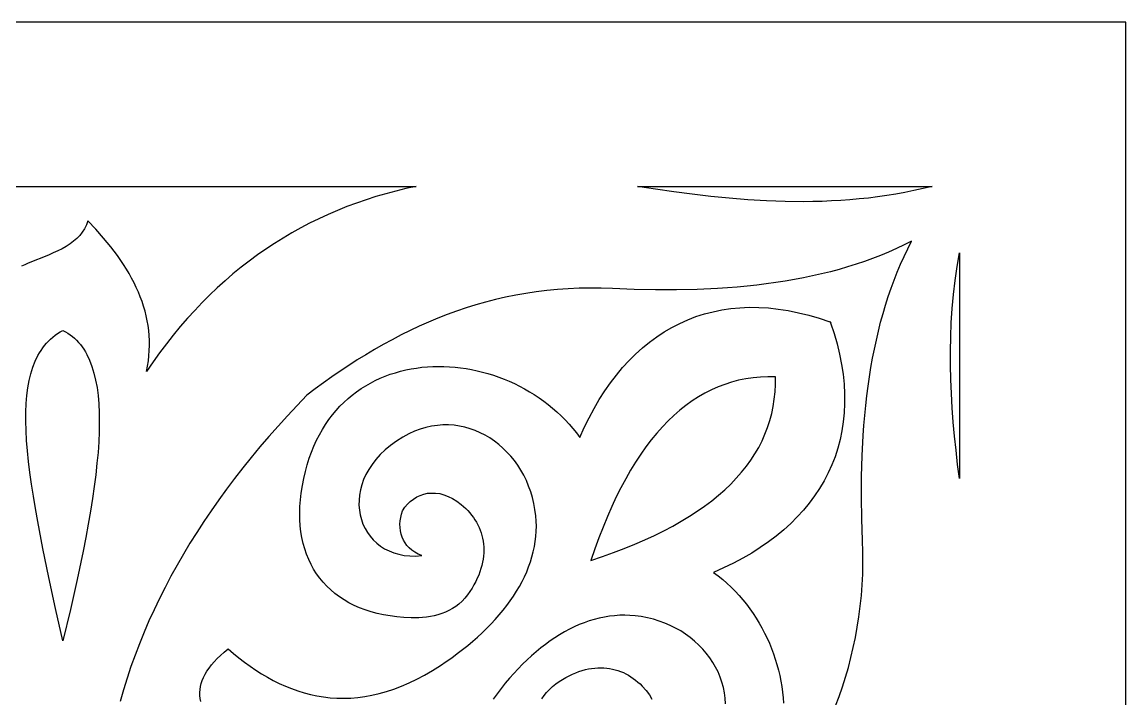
# Model space of a CAD drawing. Extents: x 38.7 to 88.7, y -52.9 to -2.9.
# Drawn here: x 71.81 to 88.68, y -13.24 to -2.91 of the extents above; entities that cross this region are included whole.
import ezdxf

# ---------------------------------------------------------------- set-up
doc = ezdxf.new("R2010")
doc.units = 0
doc.header["$MEASUREMENT"] = 0
doc.layers.add('LAYER_1', color=18, linetype='CONTINUOUS')

msp = doc.modelspace()

# ---------------------------------------------------------------- linework, layer by layer
at = {"layer": 'LAYER_1'}
for points in [[(38.681, -52.906), (88.681, -52.906), (88.681, -2.906), (38.681, -2.906)], [(81.216, -5.415), (85.718, -5.415), (85.58, -5.448), (85.442, -5.479), (85.304, -5.507), (85.165, -5.532), (85.025, -5.555), (84.885, -5.575), (84.745, -5.592), (84.605, -5.607), (84.464, -5.619), (84.323, -5.629), (84.181, -5.637), (84.04, -5.643), (83.898, -5.646), (83.756, -5.648), (83.472, -5.645), (83.188, -5.635), (82.904, -5.619), (82.62, -5.596), (82.337, -5.568), (82.055, -5.535), (81.773, -5.498), (81.494, -5.458)], [(86.136, -6.427), (86.136, -9.873), (86.109, -9.659), (86.085, -9.444), (86.062, -9.228), (86.043, -9.012), (86.027, -8.796), (86.015, -8.579), (86.006, -8.362), (86.001, -8.145), (86, -7.929), (86.004, -7.713), (86.012, -7.497), (86.026, -7.281), (86.045, -7.066), (86.069, -6.852), (86.1, -6.639)], [(72.436, -12.355), (72.325, -11.857), (72.223, -11.387), (72.132, -10.945), (72.052, -10.53), (72.017, -10.333), (71.986, -10.143), (71.958, -9.96), (71.933, -9.783), (71.912, -9.613), (71.896, -9.45), (71.883, -9.293), (71.875, -9.143), (71.871, -8.999), (71.871, -8.862), (71.876, -8.732), (71.886, -8.608), (71.901, -8.49), (71.921, -8.379), (71.947, -8.274), (71.978, -8.176), (72.014, -8.084), (72.056, -7.998), (72.079, -7.957), (72.104, -7.918), (72.13, -7.881), (72.158, -7.845), (72.187, -7.81), (72.218, -7.777), (72.25, -7.746), (72.284, -7.716), (72.32, -7.688), (72.357, -7.661), (72.396, -7.636), (72.436, -7.613), (72.475, -7.633), (72.512, -7.656), (72.548, -7.68), (72.582, -7.706), (72.615, -7.734), (72.646, -7.764), (72.676, -7.796), (72.704, -7.83), (72.731, -7.865), (72.757, -7.902), (72.781, -7.941), (72.804, -7.982), (72.845, -8.069), (72.882, -8.163), (72.912, -8.264), (72.938, -8.372), (72.959, -8.487), (72.975, -8.608), (72.986, -8.737), (72.993, -8.872), (72.994, -9.013), (72.992, -9.161), (72.985, -9.315), (72.974, -9.476), (72.958, -9.643), (72.939, -9.817), (72.916, -9.996), (72.889, -10.182), (72.858, -10.373), (72.824, -10.571), (72.787, -10.774), (72.746, -10.983), (72.654, -11.418), (72.551, -11.876)], [(83.326, -8.321), (83.21, -8.32), (83.095, -8.325), (82.983, -8.336), (82.872, -8.353), (82.763, -8.375), (82.656, -8.403), (82.551, -8.437), (82.448, -8.476), (82.346, -8.521), (82.246, -8.572), (82.148, -8.628), (82.052, -8.69), (81.957, -8.758), (81.865, -8.832), (81.774, -8.911), (81.685, -8.996), (81.597, -9.086), (81.512, -9.182), (81.428, -9.284), (81.347, -9.392), (81.266, -9.505), (81.188, -9.624), (81.112, -9.749), (81.037, -9.879), (80.964, -10.015), (80.893, -10.157), (80.824, -10.304), (80.757, -10.457), (80.691, -10.616), (80.627, -10.78), (80.565, -10.95), (80.505, -11.126), (80.681, -11.067), (80.852, -11.006), (81.016, -10.943), (81.175, -10.878), (81.329, -10.812), (81.476, -10.743), (81.618, -10.673), (81.755, -10.601), (81.885, -10.527), (82.01, -10.452), (82.13, -10.374), (82.243, -10.295), (82.351, -10.214), (82.454, -10.131), (82.551, -10.046), (82.642, -9.959), (82.727, -9.87), (82.807, -9.78), (82.881, -9.688), (82.949, -9.594), (83.012, -9.498), (83.069, -9.4), (83.12, -9.3), (83.165, -9.199), (83.205, -9.096), (83.24, -8.99), (83.268, -8.883), (83.291, -8.775), (83.308, -8.664), (83.32, -8.552), (83.326, -8.437)]]:
    msp.add_lwpolyline(points, close=True, dxfattribs=at)
for points in [[(68.914, -5.415), (77.835, -5.415), (77.679, -5.449), (77.524, -5.486), (77.371, -5.527), (77.22, -5.571), (77.07, -5.618), (76.922, -5.669), (76.776, -5.724), (76.632, -5.782), (76.489, -5.843), (76.348, -5.908), (76.208, -5.977), (76.071, -6.048), (75.935, -6.124), (75.801, -6.203), (75.669, -6.285), (75.539, -6.371), (75.41, -6.461), (75.284, -6.554), (75.159, -6.65), (75.036, -6.751), (74.915, -6.855), (74.797, -6.962), (74.679, -7.073), (74.564, -7.188), (74.451, -7.307), (74.34, -7.429), (74.231, -7.555), (74.124, -7.684), (74.019, -7.817), (73.916, -7.954), (73.815, -8.095), (73.716, -8.239), (73.731, -8.159), (73.744, -8.08), (73.752, -8.001), (73.758, -7.922), (73.761, -7.845), (73.76, -7.768), (73.756, -7.691), (73.749, -7.615), (73.739, -7.54), (73.726, -7.465), (73.71, -7.391), (73.692, -7.318), (73.671, -7.244), (73.647, -7.172), (73.62, -7.1), (73.591, -7.028), (73.559, -6.957), (73.525, -6.886), (73.488, -6.816), (73.449, -6.746), (73.408, -6.677), (73.364, -6.608), (73.271, -6.471), (73.169, -6.336), (73.06, -6.203), (72.943, -6.07), (72.82, -5.939), (72.797, -6.002), (72.768, -6.061), (72.733, -6.115), (72.694, -6.164), (72.649, -6.21), (72.599, -6.253), (72.546, -6.293), (72.488, -6.33), (72.426, -6.366), (72.36, -6.399), (72.291, -6.431), (72.219, -6.463), (71.906, -6.588), (71.854, -6.61), (71.803, -6.634)], [(84.245, -13.347), (84.299, -13.202), (84.349, -13.056), (84.396, -12.908), (84.44, -12.759), (84.479, -12.607), (84.515, -12.454), (84.548, -12.3), (84.576, -12.143), (84.601, -11.985), (84.622, -11.825), (84.638, -11.663), (84.65, -11.499), (84.659, -11.333), (84.662, -11.165), (84.662, -10.995), (84.656, -10.823), (84.645, -10.491), (84.641, -10.164), (84.642, -9.842), (84.651, -9.526), (84.667, -9.216), (84.678, -9.063), (84.691, -8.912), (84.706, -8.762), (84.723, -8.614), (84.741, -8.467), (84.762, -8.322), (84.785, -8.179), (84.81, -8.037), (84.837, -7.898), (84.867, -7.76), (84.898, -7.623), (84.932, -7.489), (84.969, -7.356), (85.007, -7.226), (85.048, -7.097), (85.092, -6.97), (85.137, -6.845), (85.186, -6.722), (85.237, -6.601), (85.29, -6.483), (85.346, -6.366), (85.405, -6.251), (85.29, -6.309), (85.173, -6.365), (85.054, -6.418), (84.933, -6.468), (84.809, -6.515), (84.684, -6.561), (84.557, -6.603), (84.428, -6.644), (84.297, -6.681), (84.165, -6.717), (84.03, -6.75), (83.894, -6.781), (83.756, -6.81), (83.616, -6.836), (83.474, -6.861), (83.331, -6.883), (83.186, -6.903), (83.04, -6.921), (82.892, -6.937), (82.742, -6.951), (82.591, -6.963), (82.438, -6.973), (82.128, -6.987), (81.813, -6.995), (81.492, -6.995), (81.166, -6.988), (80.834, -6.975), (80.662, -6.969), (80.492, -6.967), (80.324, -6.97), (80.158, -6.977), (79.994, -6.989), (79.831, -7.004), (79.671, -7.024), (79.513, -7.048), (79.356, -7.075), (79.201, -7.107), (79.048, -7.142), (78.897, -7.181), (78.747, -7.224), (78.599, -7.27), (78.452, -7.319), (78.308, -7.372), (78.164, -7.428), (78.022, -7.487), (77.882, -7.55), (77.742, -7.615), (77.605, -7.683), (77.468, -7.755), (77.333, -7.828), (77.199, -7.905), (77.066, -7.984), (76.934, -8.065), (76.804, -8.149), (76.675, -8.236), (76.546, -8.324), (76.419, -8.415), (76.292, -8.508), (76.167, -8.602), (76.016, -8.759), (75.869, -8.916), (75.725, -9.074), (75.585, -9.233), (75.449, -9.393), (75.315, -9.553), (75.186, -9.714), (75.06, -9.876), (74.937, -10.039), (74.818, -10.202), (74.703, -10.366), (74.591, -10.531), (74.483, -10.697), (74.379, -10.863), (74.278, -11.03), (74.181, -11.198), (74.087, -11.367), (73.998, -11.537), (73.912, -11.707), (73.83, -11.878), (73.752, -12.05), (73.677, -12.223), (73.607, -12.397), (73.54, -12.571), (73.477, -12.747), (73.418, -12.923), (73.363, -13.1), (73.312, -13.278)], [(74.546, -13.281), (74.537, -13.236), (74.531, -13.19), (74.53, -13.144), (74.533, -13.098), (74.54, -13.051), (74.551, -13.005), (74.566, -12.958), (74.586, -12.911), (74.61, -12.864), (74.638, -12.816), (74.671, -12.768), (74.708, -12.72), (74.75, -12.672), (74.796, -12.624), (74.847, -12.575), (74.902, -12.526), (74.963, -12.477), (75.045, -12.547), (75.128, -12.614), (75.212, -12.679), (75.298, -12.741), (75.385, -12.8), (75.473, -12.855), (75.562, -12.908), (75.652, -12.957), (75.744, -13.003), (75.837, -13.045), (75.931, -13.083), (76.026, -13.117), (76.123, -13.147), (76.221, -13.172), (76.32, -13.193), (76.42, -13.21), (76.522, -13.222), (76.625, -13.229), (76.729, -13.23), (76.835, -13.227), (76.942, -13.219), (77.05, -13.204), (77.16, -13.185), (77.271, -13.159), (77.383, -13.128), (77.496, -13.09), (77.611, -13.046), (77.728, -12.996), (77.845, -12.94), (77.964, -12.876), (78.085, -12.806), (78.206, -12.729), (78.294, -12.67), (78.38, -12.611), (78.463, -12.549), (78.544, -12.487), (78.623, -12.424), (78.7, -12.36), (78.774, -12.295), (78.846, -12.229), (78.915, -12.162), (78.981, -12.094), (79.045, -12.025), (79.106, -11.955), (79.165, -11.885), (79.22, -11.814), (79.273, -11.742), (79.322, -11.67), (79.369, -11.597), (79.412, -11.523), (79.453, -11.449), (79.49, -11.374), (79.524, -11.298), (79.554, -11.223), (79.582, -11.146), (79.605, -11.07), (79.625, -10.993), (79.642, -10.915), (79.655, -10.838), (79.664, -10.76), (79.67, -10.681), (79.672, -10.603), (79.669, -10.524), (79.663, -10.446), (79.651, -10.35), (79.634, -10.257), (79.612, -10.166), (79.586, -10.077), (79.554, -9.991), (79.519, -9.907), (79.479, -9.826), (79.435, -9.748), (79.387, -9.673), (79.336, -9.602), (79.281, -9.535), (79.223, -9.471), (79.162, -9.41), (79.097, -9.354), (79.03, -9.303), (78.96, -9.255), (78.888, -9.213), (78.814, -9.175), (78.738, -9.141), (78.659, -9.114), (78.579, -9.091), (78.497, -9.074), (78.414, -9.062), (78.33, -9.056), (78.245, -9.057), (78.159, -9.063), (78.072, -9.076), (77.985, -9.095), (77.897, -9.121), (77.809, -9.154), (77.722, -9.193), (77.634, -9.241), (77.534, -9.303), (77.443, -9.369), (77.361, -9.438), (77.286, -9.51), (77.22, -9.583), (77.161, -9.659), (77.111, -9.736), (77.068, -9.814), (77.032, -9.892), (77.004, -9.971), (76.983, -10.05), (76.969, -10.128), (76.962, -10.206), (76.961, -10.283), (76.967, -10.358), (76.98, -10.431), (76.998, -10.502), (77.023, -10.57), (77.054, -10.636), (77.09, -10.698), (77.132, -10.756), (77.18, -10.811), (77.233, -10.861), (77.291, -10.906), (77.354, -10.946), (77.421, -10.981), (77.494, -11.009), (77.571, -11.032), (77.652, -11.048), (77.738, -11.057), (77.827, -11.058), (77.921, -11.052), (77.865, -11.028), (77.815, -11.001), (77.77, -10.97), (77.73, -10.935), (77.695, -10.897), (77.665, -10.857), (77.64, -10.814), (77.62, -10.769), (77.605, -10.722), (77.594, -10.673), (77.589, -10.623), (77.587, -10.573), (77.591, -10.521), (77.599, -10.469), (77.611, -10.418), (77.627, -10.366), (77.663, -10.314), (77.703, -10.266), (77.746, -10.224), (77.793, -10.188), (77.844, -10.157), (77.897, -10.132), (77.953, -10.113), (78.011, -10.101), (78.071, -10.096), (78.133, -10.097), (78.196, -10.106), (78.26, -10.123), (78.326, -10.147), (78.391, -10.18), (78.457, -10.221), (78.523, -10.271), (78.559, -10.301), (78.592, -10.332), (78.624, -10.365), (78.655, -10.398), (78.683, -10.433), (78.71, -10.469), (78.734, -10.505), (78.757, -10.543), (78.778, -10.582), (78.797, -10.621), (78.813, -10.662), (78.828, -10.703), (78.84, -10.745), (78.851, -10.788), (78.859, -10.831), (78.865, -10.875), (78.868, -10.92), (78.869, -10.966), (78.868, -11.012), (78.865, -11.058), (78.859, -11.105), (78.851, -11.153), (78.84, -11.201), (78.826, -11.25), (78.81, -11.299), (78.791, -11.348), (78.77, -11.397), (78.746, -11.447), (78.719, -11.497), (78.69, -11.548), (78.657, -11.598), (78.622, -11.649), (78.58, -11.701), (78.536, -11.748), (78.489, -11.791), (78.44, -11.828), (78.389, -11.862), (78.336, -11.891), (78.282, -11.916), (78.226, -11.938), (78.169, -11.956), (78.111, -11.971), (78.053, -11.982), (77.994, -11.991), (77.934, -11.997), (77.875, -12), (77.816, -12.002), (77.757, -12.001), (77.647, -11.996), (77.54, -11.986), (77.437, -11.973), (77.337, -11.956), (77.24, -11.935), (77.147, -11.91), (77.057, -11.881), (76.971, -11.848), (76.888, -11.812), (76.809, -11.772), (76.734, -11.728), (76.662, -11.681), (76.595, -11.631), (76.531, -11.577), (76.47, -11.52), (76.414, -11.459), (76.362, -11.395), (76.314, -11.329), (76.269, -11.259), (76.229, -11.186), (76.193, -11.11), (76.161, -11.031), (76.133, -10.949), (76.11, -10.865), (76.09, -10.777), (76.075, -10.688), (76.065, -10.595), (76.058, -10.5), (76.057, -10.403), (76.059, -10.303), (76.067, -10.201), (76.079, -10.096), (76.096, -9.983), (76.117, -9.873), (76.142, -9.767), (76.17, -9.665), (76.201, -9.566), (76.235, -9.471), (76.273, -9.379), (76.313, -9.291), (76.356, -9.207), (76.402, -9.126), (76.451, -9.048), (76.503, -8.974), (76.556, -8.903), (76.613, -8.836), (76.671, -8.772), (76.732, -8.712), (76.795, -8.654), (76.86, -8.6), (76.926, -8.55), (76.995, -8.502), (77.065, -8.458), (77.137, -8.417), (77.211, -8.379), (77.286, -8.345), (77.362, -8.313), (77.439, -8.284), (77.518, -8.259), (77.597, -8.237), (77.678, -8.217), (77.759, -8.201), (77.841, -8.188), (77.924, -8.177), (78.008, -8.17), (78.091, -8.165), (78.176, -8.163), (78.26, -8.164), (78.345, -8.168), (78.429, -8.175), (78.514, -8.185), (78.598, -8.197), (78.683, -8.212), (78.766, -8.229), (78.85, -8.25), (78.933, -8.273), (79.015, -8.298), (79.097, -8.327), (79.178, -8.357), (79.258, -8.391), (79.337, -8.426), (79.415, -8.465), (79.492, -8.506), (79.567, -8.549), (79.641, -8.594), (79.714, -8.642), (79.784, -8.693), (79.854, -8.746), (79.921, -8.801), (79.987, -8.858), (80.05, -8.918), (80.112, -8.98), (80.171, -9.044), (80.229, -9.11), (80.283, -9.178), (80.336, -9.249), (80.405, -9.096), (80.478, -8.948), (80.554, -8.805), (80.634, -8.669), (80.718, -8.538), (80.805, -8.413), (80.896, -8.295), (80.99, -8.182), (81.088, -8.075), (81.189, -7.975), (81.293, -7.881), (81.401, -7.793), (81.512, -7.711), (81.626, -7.636), (81.743, -7.568), (81.863, -7.506), (81.986, -7.451), (82.111, -7.403), (82.24, -7.362), (82.372, -7.328), (82.506, -7.3), (82.643, -7.28), (82.783, -7.267), (82.926, -7.261), (83.071, -7.263), (83.218, -7.271), (83.368, -7.288), (83.521, -7.312), (83.676, -7.343), (83.833, -7.382), (83.992, -7.429), (84.154, -7.484), (84.161, -7.477), (84.161, -7.48), (84.163, -7.489), (84.17, -7.49), (84.172, -7.49), (84.174, -7.49), (84.167, -7.497), (84.221, -7.659), (84.267, -7.819), (84.305, -7.976), (84.335, -8.132), (84.358, -8.284), (84.374, -8.435), (84.382, -8.582), (84.382, -8.727), (84.376, -8.87), (84.362, -9.01), (84.341, -9.147), (84.313, -9.281), (84.278, -9.413), (84.236, -9.542), (84.187, -9.667), (84.131, -9.79), (84.069, -9.91), (84, -10.027), (83.924, -10.14), (83.842, -10.251), (83.754, -10.358), (83.659, -10.462), (83.558, -10.562), (83.451, -10.659), (83.338, -10.753), (83.219, -10.843), (83.093, -10.93), (82.962, -11.013), (82.825, -11.092), (82.683, -11.168), (82.534, -11.24), (82.38, -11.309), (82.451, -11.361), (82.519, -11.416), (82.585, -11.474), (82.648, -11.534), (82.71, -11.596), (82.769, -11.659), (82.826, -11.725), (82.881, -11.793), (82.933, -11.863), (82.983, -11.934), (83.031, -12.007), (83.076, -12.081), (83.119, -12.157), (83.159, -12.234), (83.197, -12.312), (83.232, -12.391), (83.265, -12.471), (83.295, -12.552), (83.323, -12.634), (83.348, -12.717), (83.371, -12.8), (83.391, -12.883), (83.408, -12.967), (83.422, -13.052), (83.434, -13.136), (83.443, -13.221), (83.449, -13.306)], [(82.563, -13.314), (82.557, -13.23), (82.546, -13.146), (82.53, -13.065), (82.508, -12.984), (82.48, -12.906), (82.448, -12.829), (82.41, -12.754), (82.368, -12.682), (82.321, -12.611), (82.269, -12.544), (82.214, -12.479), (82.154, -12.418), (82.09, -12.359), (82.023, -12.304), (81.952, -12.252), (81.878, -12.203), (81.8, -12.159), (81.719, -12.119), (81.636, -12.083), (81.549, -12.051), (81.461, -12.024), (81.369, -12.001), (81.276, -11.984), (81.181, -11.971), (81.102, -11.965), (81.023, -11.962), (80.945, -11.963), (80.867, -11.969), (80.789, -11.978), (80.711, -11.99), (80.633, -12.006), (80.556, -12.026), (80.479, -12.049), (80.403, -12.076), (80.327, -12.106), (80.252, -12.14), (80.177, -12.176), (80.102, -12.216), (80.028, -12.26), (79.955, -12.306), (79.882, -12.355), (79.81, -12.407), (79.739, -12.462), (79.668, -12.52), (79.598, -12.581), (79.529, -12.645), (79.461, -12.711), (79.394, -12.78), (79.327, -12.851), (79.262, -12.925), (79.197, -13.001), (79.134, -13.08), (79.071, -13.161), (79.01, -13.244)], [(79.757, -13.241), (79.791, -13.19), (79.829, -13.141), (79.872, -13.095), (79.919, -13.051), (79.972, -13.009), (80.023, -12.974), (80.073, -12.942), (80.124, -12.912), (80.174, -12.886), (80.224, -12.862), (80.274, -12.841), (80.323, -12.822), (80.372, -12.806), (80.421, -12.793), (80.469, -12.782), (80.517, -12.774), (80.564, -12.768), (80.611, -12.765), (80.657, -12.764), (80.702, -12.766), (80.747, -12.769), (80.791, -12.776), (80.835, -12.784), (80.877, -12.794), (80.919, -12.807), (80.96, -12.822), (81.001, -12.839), (81.04, -12.858), (81.078, -12.879), (81.116, -12.902), (81.153, -12.927), (81.188, -12.953), (81.223, -12.982), (81.256, -13.012), (81.289, -13.045), (81.35, -13.114), (81.399, -13.18), (81.439, -13.246)]]:
    msp.add_lwpolyline(points, dxfattribs=at)

doc.saveas('drawing.dxf')
